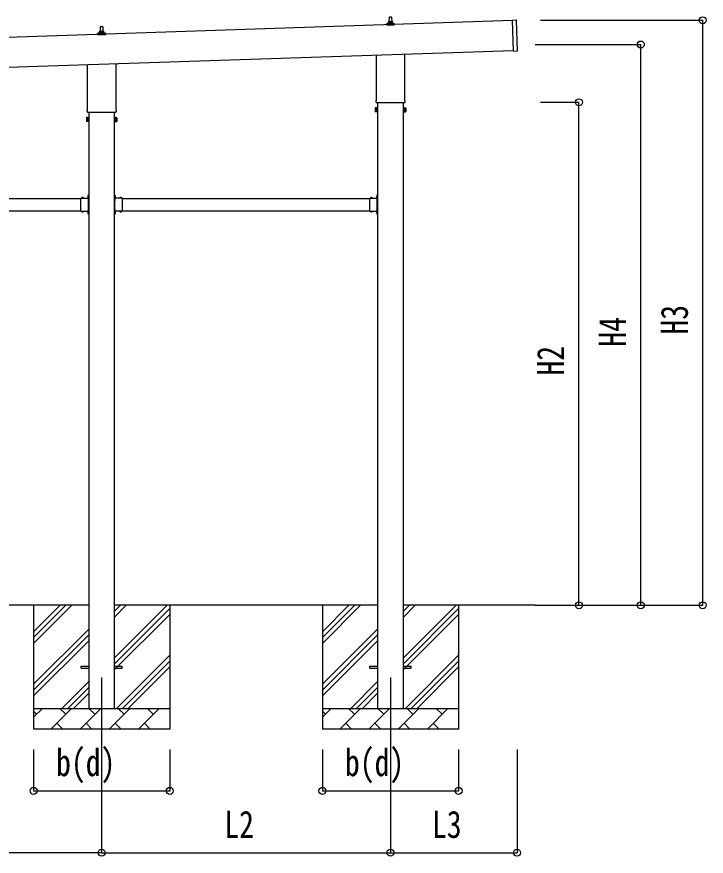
# Model space of a CAD drawing. Units: millimetres, scale not verified. Extents: x -16820 to 16820, y -11880 to 11880.
# Drawn here: x 2036 to 5377, y -8737 to -4666 of the extents above; entities that cross this region are included whole.
import ezdxf
from ezdxf.enums import TextEntityAlignment as Align

# ---------------------------------------------------------------- set-up
doc = ezdxf.new("R2010")
doc.units = ezdxf.units.MM
doc.header["$LTSCALE"] = 50
for name, color, linetype in [('0-3_YKK_12', 2, 'Continuous'), ('0-4_YKK_13', 4, 'Continuous'), ('0-5_YKK_A1', 4, 'Continuous'), ('0-6_YKK_D', 6, 'Continuous')]:
    doc.layers.add(name, color=color, linetype=linetype)
doc.styles.add('ＭＳ ゴシック', font='')
doc.styles.get('ＭＳ ゴシック').set_extended_font_data('MS Gothic')

msp = doc.modelspace()

# ---------------------------------------------------------------- linework, layer by layer
at = {"layer": '0-3_YKK_12'}
for p, q in [((2447.08, -7870), (2447.08, -8370)), ((3847.08, -7870), (3847.08, -8370))]:
    msp.add_line(p, q, dxfattribs=at)
at = {"layer": '0-4_YKK_13'}
for p, q in [((3841.08, -4690.74), (3841.81, -4667.21)), ((3842.81, -4666.24), (3851.35, -4666.24)), ((3852.35, -4667.21), (3853.08, -4690.74)), ((4437.88, -4681.7), (4456.87, -4681.06)), ((4442.88, -4831.61), (4437.88, -4681.7)), ((4462.83, -4829.95), (4457.9, -4682.03)), ((2441.08, -4737.41), (2441.81, -4713.88)), ((2442.81, -4712.91), (2451.35, -4712.91)), ((2452.35, -4713.88), (2453.08, -4737.41)), ((3828.83, -4706.24), (3828.83, -4698.53)), ((3865.33, -4706.24), (3828.83, -4706.24)), ((3829.21, -4697.74), (3864.95, -4697.74)), ((3829.59, -4697.55), (3836.31, -4695.92)), ((3836.7, -4695.74), (3857.46, -4695.74)), ((3837.08, -4694.95), (3837.08, -4690.74)), ((3838.08, -4690.74), (3856.08, -4690.74)), ((3857.08, -4694.95), (3857.08, -4690.74)), ((3864.56, -4697.55), (3857.84, -4695.92)), ((3865.33, -4706.24), (3865.33, -4698.53)), ((2428.83, -4752.91), (2428.83, -4745.19)), ((2465.33, -4752.91), (2428.83, -4752.91)), ((2429.21, -4744.41), (2464.95, -4744.41)), ((2429.59, -4744.22), (2436.31, -4742.59)), ((2436.7, -4742.41), (2457.46, -4742.41)), ((2437.08, -4741.62), (2437.08, -4737.41)), ((2438.08, -4737.41), (2456.08, -4737.41)), ((2457.08, -4741.62), (2457.08, -4737.41)), ((2464.56, -4744.22), (2457.84, -4742.59)), ((2465.33, -4752.91), (2465.33, -4745.19)), ((4442.88, -4831.61), (4461.87, -4830.98)), ((3778.78, -5070.23), (3778.78, -4850.86)), ((3915.38, -4846.3), (3915.38, -5070.23)), ((2378.78, -5116.89), (2378.78, -4897.52)), ((2515.38, -4892.97), (2515.38, -5116.89)), ((3777.08, -5079), (3777.08, -5073.5)), ((3915.02, -5082.5), (3779.14, -5082.5)), ((3917.08, -5073.5), (3917.08, -5079)), ((2377.08, -5125.67), (2377.08, -5120.17)), ((2515.02, -5129.17), (2379.14, -5129.17)), ((2517.08, -5120.17), (2517.08, -5125.67)), ((3773.08, -5108.5), (3773.84, -5107.19)), ((3773.08, -5108.5), (3773.08, -5125.5)), ((3773.08, -5125.5), (3773.84, -5126.81)), ((3780.08, -5112.09), (3773.84, -5112.09)), ((3780.08, -5121.91), (3773.84, -5121.91)), ((3780.08, -5126.81), (3773.84, -5126.81)), ((3782.58, -5126.2), (3780.08, -5126.2)), ((3911.58, -5126.2), (3914.08, -5126.2)), ((3914.08, -5112.09), (3920.32, -5112.09)), ((3914.08, -5121.91), (3920.32, -5121.91)), ((3914.08, -5126.81), (3920.32, -5126.81)), ((3921.08, -5108.5), (3920.32, -5107.19)), ((3921.08, -5125.5), (3920.32, -5126.81)), ((3921.08, -5108.5), (3921.08, -5125.5)), ((2373.08, -5155.17), (2373.84, -5153.85)), ((2373.08, -5155.17), (2373.08, -5172.17)), ((2380.08, -5158.76), (2373.84, -5158.76)), ((2380.08, -5168.57), (2373.84, -5168.57)), ((2514.08, -5158.76), (2520.32, -5158.76)), ((2514.08, -5168.57), (2520.32, -5168.57)), ((2521.08, -5155.17), (2520.32, -5153.85)), ((2521.08, -5155.17), (2521.08, -5172.17)), ((2373.08, -5172.17), (2373.84, -5173.48)), ((2380.08, -5173.48), (2373.84, -5173.48)), ((2382.58, -5172.87), (2380.08, -5172.87)), ((2511.58, -5172.87), (2514.08, -5172.87)), ((2514.08, -5173.48), (2520.32, -5173.48)), ((2521.08, -5172.17), (2520.32, -5173.48)), ((2378.88, -5537), (2384.58, -5537)), ((2382.98, -5535.87), (2380.32, -5534.55)), ((2382.12, -5532.27), (2382.28, -5532.27)), ((2382.98, -5529.5), (2384.58, -5529.5)), ((2382.98, -5546.46), (2382.98, -5529.5)), ((2382.98, -5532.97), (2382.98, -5541.04)), ((2384.58, -5534), (2382.98, -5534)), ((2382.98, -5535), (2384.58, -5535)), ((2511.18, -5529.5), (2509.58, -5529.5)), ((2509.58, -5534), (2511.18, -5534)), ((2511.18, -5535), (2509.58, -5535)), ((2515.28, -5537), (2509.58, -5537)), ((2511.18, -5546.46), (2511.18, -5529.5)), ((2511.18, -5532.97), (2511.18, -5541.04)), ((2511.18, -5535.87), (2513.84, -5534.55)), ((2512.04, -5532.27), (2511.88, -5532.27)), ((3778.88, -5537), (3784.58, -5537)), ((3782.98, -5535.87), (3780.32, -5534.55)), ((3782.12, -5532.27), (3782.28, -5532.27)), ((3782.98, -5529.5), (3784.58, -5529.5)), ((3782.98, -5546.46), (3782.98, -5529.5)), ((3782.98, -5532.97), (3782.98, -5541.04)), ((3784.58, -5534), (3782.98, -5534)), ((3782.98, -5535), (3784.58, -5535)), ((2346.58, -5555.29), (2346.58, -5544.9)), ((2346.58, -5544.9), (2382.98, -5544.9)), ((2346.58, -5597.29), (2346.58, -5556.71)), ((2349.84, -5544.04), (2349.84, -5544.2)), ((2350.54, -5544.9), (2358.61, -5544.9)), ((2353.45, -5544.9), (2352.13, -5542.24)), ((2355.7, -5544.9), (2357.03, -5542.24)), ((2359.31, -5544.04), (2359.31, -5544.2)), ((2382.58, -5546.5), (2379.58, -5546.5)), ((2382.98, -5538.13), (2380.32, -5539.45)), ((2382.12, -5541.74), (2382.28, -5541.74)), ((2382.58, -5555.29), (2382.58, -5548.5)), ((2382.58, -5597.29), (2382.58, -5556.71)), ((2382.98, -5539), (2384.58, -5539)), ((2384.58, -5540), (2382.98, -5540)), ((2511.18, -5539), (2509.58, -5539)), ((2509.58, -5540), (2511.18, -5540)), ((2511.18, -5538.13), (2513.84, -5539.45)), ((2547.58, -5544.9), (2511.18, -5544.9)), ((2511.58, -5546.5), (2514.58, -5546.5)), ((2511.58, -5555.29), (2511.58, -5548.5)), ((2511.58, -5597.29), (2511.58, -5556.71)), ((2512.04, -5541.74), (2511.88, -5541.74)), ((2534.84, -5544.04), (2534.84, -5544.2)), ((2543.61, -5544.9), (2535.54, -5544.9)), ((2538.45, -5544.9), (2537.13, -5542.24)), ((2540.7, -5544.9), (2542.03, -5542.24)), ((2544.31, -5544.04), (2544.31, -5544.2)), ((2547.58, -5555.29), (2547.58, -5544.9)), ((2547.58, -5597.29), (2547.58, -5556.71)), ((3746.58, -5555.29), (3746.58, -5544.9)), ((3746.58, -5544.9), (3782.98, -5544.9)), ((3746.58, -5597.29), (3746.58, -5556.71)), ((3749.84, -5544.04), (3749.84, -5544.2)), ((3750.54, -5544.9), (3758.61, -5544.9)), ((3753.45, -5544.9), (3752.13, -5542.24)), ((3755.7, -5544.9), (3757.03, -5542.24)), ((3759.31, -5544.04), (3759.31, -5544.2)), ((3782.58, -5546.5), (3779.58, -5546.5)), ((3782.98, -5538.13), (3780.32, -5539.45)), ((3782.12, -5541.74), (3782.28, -5541.74)), ((3782.58, -5555.29), (3782.58, -5548.5)), ((3782.58, -5597.29), (3782.58, -5556.71)), ((3782.98, -5539), (3784.58, -5539)), ((3784.58, -5540), (3782.98, -5540)), ((2346.58, -5609.1), (2346.58, -5598.71)), ((2346.58, -5609.1), (2382.98, -5609.1)), ((2349.84, -5609.96), (2349.84, -5609.8)), ((2350.54, -5609.1), (2358.61, -5609.1)), ((2353.45, -5609.1), (2352.13, -5611.76)), ((2355.7, -5609.1), (2357.03, -5611.76)), ((2359.31, -5609.96), (2359.31, -5609.8)), ((2379.58, -5607.5), (2382.58, -5607.5)), ((2382.98, -5615.87), (2380.32, -5614.55)), ((2382.98, -5618.13), (2380.32, -5619.45)), ((2382.12, -5612.27), (2382.28, -5612.27)), ((2382.58, -5605.5), (2382.58, -5598.71)), ((2382.98, -5624.5), (2382.98, -5607.54)), ((2382.98, -5612.97), (2382.98, -5621.04)), ((2382.98, -5615), (2384.58, -5615)), ((2511.18, -5615), (2509.58, -5615)), ((2511.18, -5624.5), (2511.18, -5607.54)), ((2547.58, -5609.1), (2511.18, -5609.1)), ((2511.18, -5612.97), (2511.18, -5621.04)), ((2511.18, -5615.87), (2513.84, -5614.55)), ((2511.18, -5618.13), (2513.84, -5619.45)), ((2511.58, -5605.5), (2511.58, -5598.71)), ((2514.58, -5607.5), (2511.58, -5607.5)), ((2512.04, -5612.27), (2511.88, -5612.27)), ((2534.84, -5609.96), (2534.84, -5609.8)), ((2543.61, -5609.1), (2535.54, -5609.1)), ((2538.45, -5609.1), (2537.13, -5611.76)), ((2540.7, -5609.1), (2542.03, -5611.76)), ((2544.31, -5609.96), (2544.31, -5609.8)), ((2547.58, -5609.1), (2547.58, -5598.71)), ((3746.58, -5609.1), (3746.58, -5598.71)), ((3746.58, -5609.1), (3782.98, -5609.1)), ((3749.84, -5609.96), (3749.84, -5609.8)), ((3750.54, -5609.1), (3758.61, -5609.1)), ((3753.45, -5609.1), (3752.13, -5611.76)), ((3755.7, -5609.1), (3757.03, -5611.76)), ((3759.31, -5609.96), (3759.31, -5609.8)), ((3779.58, -5607.5), (3782.58, -5607.5)), ((3782.98, -5615.87), (3780.32, -5614.55)), ((3782.98, -5618.13), (3780.32, -5619.45)), ((3782.12, -5612.27), (3782.28, -5612.27)), ((3782.58, -5605.5), (3782.58, -5598.71)), ((3782.98, -5624.5), (3782.98, -5607.54)), ((3782.98, -5612.97), (3782.98, -5621.04)), ((3782.98, -5615), (3784.58, -5615)), ((2382.12, -5621.74), (2382.28, -5621.74)), ((2382.98, -5619), (2384.58, -5619)), ((2382.98, -5624.5), (2384.58, -5624.5)), ((2511.18, -5619), (2509.58, -5619)), ((2511.18, -5624.5), (2509.58, -5624.5)), ((2512.04, -5621.74), (2511.88, -5621.74)), ((3782.12, -5621.74), (3782.28, -5621.74)), ((3782.98, -5619), (3784.58, -5619)), ((3782.98, -5624.5), (3784.58, -5624.5)), ((2347.08, -7815.5), (2384.58, -7815.5)), ((2347.08, -7824.5), (2347.08, -7815.5)), ((2509.58, -7815.5), (2547.08, -7815.5)), ((2547.08, -7824.5), (2547.08, -7815.5)), ((3747.08, -7815.5), (3784.58, -7815.5)), ((3747.08, -7824.5), (3747.08, -7815.5)), ((3909.58, -7815.5), (3947.08, -7815.5)), ((3947.08, -7824.5), (3947.08, -7815.5)), ((2347.08, -7824.5), (2384.58, -7824.5)), ((2509.58, -7824.5), (2547.08, -7824.5)), ((3747.08, -7824.5), (3784.58, -7824.5)), ((3909.58, -7824.5), (3947.08, -7824.5))]:
    msp.add_line(p, q, dxfattribs=at)
for points in [[(3780.08, -5126.81), (3780.08, -5107.19), (3773.84, -5107.19)], [(3780.08, -5126.2), (3780.08, -5107.8), (3782.58, -5107.8)], [(3914.08, -5126.2), (3914.08, -5107.8), (3911.58, -5107.8)], [(3914.08, -5126.81), (3914.08, -5107.19), (3920.32, -5107.19)], [(2380.08, -5173.48), (2380.08, -5153.85), (2373.84, -5153.85)], [(2380.08, -5172.87), (2380.08, -5154.47), (2382.58, -5154.47)], [(2514.08, -5172.87), (2514.08, -5154.47), (2511.58, -5154.47)], [(2514.08, -5173.48), (2514.08, -5153.85), (2520.32, -5153.85)], [(2384.58, -5544.5), (2384.58, -5538.5), (2384.58, -5535.5), (2384.58, -5529.5)], [(2509.58, -5544.5), (2509.58, -5538.5), (2509.58, -5535.5), (2509.58, -5529.5)], [(3784.58, -5544.5), (3784.58, -5538.5), (3784.58, -5535.5), (3784.58, -5529.5)], [(2382.58, -5548.5), (2379.58, -5548.5), (2379.58, -5544.9)], [(2511.58, -5548.5), (2514.58, -5548.5), (2514.58, -5544.9)], [(3782.58, -5548.5), (3779.58, -5548.5), (3779.58, -5544.9)], [(2382.58, -5605.5), (2379.58, -5605.5), (2379.58, -5609.1)], [(2384.58, -5624.5), (2384.58, -5618.5), (2384.58, -5615.5), (2384.58, -5609.5)], [(2509.58, -5624.5), (2509.58, -5618.5), (2509.58, -5615.5), (2509.58, -5609.5)], [(2511.58, -5605.5), (2514.58, -5605.5), (2514.58, -5609.1)], [(3782.58, -5605.5), (3779.58, -5605.5), (3779.58, -5609.1)], [(3784.58, -5624.5), (3784.58, -5618.5), (3784.58, -5615.5), (3784.58, -5609.5)]]:
    msp.add_lwpolyline(points, dxfattribs=at)
for points in [[(3782.58, -5127.5), (3782.58, -5106.5), (3784.58, -5106.5), (3784.58, -5127.5)], [(3911.58, -5127.5), (3911.58, -5106.5), (3909.58, -5106.5), (3909.58, -5127.5)], [(2382.58, -5174.17), (2382.58, -5153.17), (2384.58, -5153.17), (2384.58, -5174.17)], [(2511.58, -5174.17), (2511.58, -5153.17), (2509.58, -5153.17), (2509.58, -5174.17)]]:
    msp.add_lwpolyline(points, close=True, dxfattribs=at)
for centre, radius, start, end in [((3842.81, -4667.24), 1, 90, 178.60509), ((3851.35, -4667.24), 1, 1.39491, 90), ((4456.9, -4682.06), 1, 1.90915, 91.90915), ((2442.81, -4713.91), 1, 90, 178.60509), ((2451.35, -4713.91), 1, 1.39491, 90), ((3829.83, -4698.53), 1, 103.62699, 180), ((3836.08, -4694.95), 1, 283.62699, 0), ((3841.16, -4691.37), 4.13, 90, 171.17633), ((3838.08, -4691.74), 1, 90, 180), ((3850.41, -4690.74), 4.83, 133.60282, 180), ((3843.75, -4690.74), 4.83, 0, 46.39718), ((3852.99, -4691.37), 4.13, 8.82367, 90), ((3856.08, -4691.74), 1, 0, 90), ((3858.08, -4694.95), 1, 180, 256.37301), ((3864.33, -4698.53), 1, 0, 76.37301), ((2429.83, -4745.19), 1, 103.62699, 180), ((2436.08, -4741.62), 1, 283.62699, 0), ((2441.16, -4738.04), 4.13, 90, 171.17633), ((2438.08, -4738.41), 1, 90, 180), ((2450.41, -4737.41), 4.83, 133.60282, 180), ((2443.75, -4737.41), 4.83, 0, 46.39718), ((2452.99, -4738.04), 4.13, 8.82367, 90), ((2456.08, -4738.41), 1, 0, 90), ((2458.08, -4741.62), 1, 180, 256.37301), ((2464.33, -4745.19), 1, 0, 76.37301), ((4461.83, -4829.98), 1, 271.90915, 1.90915), ((3781.08, -5073.5), 4, 125.09963, 180), ((3781.08, -5079), 4, 180, 194.47751), ((3781.08, -5079), 4, 194.47751, 241.04498), ((3913.08, -5079), 4, 298.95502, 345.52249), ((3913.08, -5073.5), 4, 0, 54.90037), ((3913.08, -5079), 4, 345.52249, 0), ((2381.08, -5120.17), 4, 125.09963, 180), ((2381.08, -5125.67), 4, 180, 194.47751), ((2381.08, -5125.67), 4, 194.47751, 241.04498), ((2513.08, -5125.67), 4, 298.95502, 345.52249), ((2513.08, -5120.17), 4, 0, 54.90037), ((2513.08, -5125.67), 4, 345.52249, 0), ((3777.42, -5109.64), 4.34, 145.61575, 214.38425), ((3789.32, -5117), 16.24, 162.41205, 197.58795), ((3777.42, -5124.36), 4.34, 145.61575, 214.38425), ((3916.73, -5109.64), 4.34, 325.61575, 34.38425), ((3904.84, -5117), 16.24, 342.41205, 17.58795), ((3916.73, -5124.36), 4.34, 325.61575, 34.38425), ((2377.42, -5156.31), 4.34, 145.61575, 214.38425), ((2389.32, -5163.67), 16.24, 162.41205, 197.58795), ((2377.42, -5171.03), 4.34, 145.61575, 214.38425), ((2516.73, -5156.31), 4.34, 325.61575, 34.38425), ((2504.84, -5163.67), 16.24, 342.41205, 17.58795), ((2516.73, -5171.03), 4.34, 325.61575, 34.38425), ((2386.88, -5537), 7, 140.87645, 180), ((2386.88, -5537), 7, 180, 219.12355), ((2382.12, -5533.13), 0.862, 90, 140.87645), ((2382.28, -5532.97), 0.7, 0, 90), ((2511.88, -5532.97), 0.7, 90, 180), ((2512.04, -5533.13), 0.862, 39.12355, 90), ((2507.28, -5537), 7, 0, 39.12355), ((2507.28, -5537), 7, 320.87645, 0), ((3786.88, -5537), 7, 140.87645, 180), ((3786.88, -5537), 7, 180, 219.12355), ((3782.12, -5533.13), 0.862, 90, 140.87645), ((3782.28, -5532.97), 0.7, 0, 90), ((2345.88, -5556), 1, 314.427, 45.573), ((2350.54, -5544.2), 0.7, 180, 270), ((2350.71, -5544.04), 0.862, 129.12355, 180), ((2354.58, -5548.8), 7, 90, 129.12355), ((2354.58, -5548.8), 7, 50.87645, 90), ((2358.61, -5544.2), 0.7, 270, 0), ((2358.45, -5544.04), 0.862, 0, 50.87645), ((2382.12, -5540.87), 0.862, 219.12355, 270), ((2382.28, -5541.04), 0.7, 270, 0), ((2383.28, -5556), 1, 134.427, 225.573), ((2382.58, -5544.5), 2, 270, 0), ((2511.58, -5544.5), 2, 180, 270), ((2511.88, -5541.04), 0.7, 180, 270), ((2510.88, -5556), 1, 314.427, 45.573), ((2512.04, -5540.87), 0.862, 270, 320.87645), ((2535.54, -5544.2), 0.7, 180, 270), ((2535.71, -5544.04), 0.862, 129.12355, 180), ((2539.58, -5548.8), 7, 90, 129.12355), ((2539.58, -5548.8), 7, 50.87645, 90), ((2543.61, -5544.2), 0.7, 270, 0), ((2543.45, -5544.04), 0.862, 0, 50.87645), ((2548.28, -5556), 1, 134.427, 225.573), ((3745.88, -5556), 1, 314.427, 45.573), ((3750.54, -5544.2), 0.7, 180, 270), ((3750.71, -5544.04), 0.862, 129.12355, 180), ((3754.58, -5548.8), 7, 90, 129.12355), ((3754.58, -5548.8), 7, 50.87645, 90), ((3758.61, -5544.2), 0.7, 270, 0), ((3758.45, -5544.04), 0.862, 0, 50.87645), ((3782.12, -5540.87), 0.862, 219.12355, 270), ((3782.28, -5541.04), 0.7, 270, 0), ((3783.28, -5556), 1, 134.427, 225.573), ((3782.58, -5544.5), 2, 270, 0), ((2345.88, -5598), 1, 314.427, 45.573), ((2350.54, -5609.8), 0.7, 90, 180), ((2350.71, -5609.96), 0.862, 180, 230.87645), ((2354.58, -5605.2), 7, 230.87645, 270), ((2354.58, -5605.2), 7, 270, 309.12355), ((2358.61, -5609.8), 0.7, 0, 90), ((2358.45, -5609.96), 0.862, 309.12355, 0), ((2386.88, -5617), 7, 140.87645, 180), ((2386.88, -5617), 7, 180, 219.12355), ((2382.12, -5613.13), 0.862, 90, 140.87645), ((2383.28, -5598), 1, 134.427, 225.573), ((2382.28, -5612.97), 0.7, 0, 90), ((2382.58, -5609.5), 2, 0, 90), ((2511.58, -5609.5), 2, 90, 180), ((2511.88, -5612.97), 0.7, 90, 180), ((2510.88, -5598), 1, 314.427, 45.573), ((2512.04, -5613.13), 0.862, 39.12355, 90), ((2507.28, -5617), 7, 0, 39.12355), ((2507.28, -5617), 7, 320.87645, 0), ((2535.54, -5609.8), 0.7, 90, 180), ((2535.71, -5609.96), 0.862, 180, 230.87645), ((2539.58, -5605.2), 7, 230.87645, 270), ((2539.58, -5605.2), 7, 270, 309.12355), ((2543.61, -5609.8), 0.7, 0, 90), ((2543.45, -5609.96), 0.862, 309.12355, 0), ((2548.28, -5598), 1, 134.427, 225.573), ((3745.88, -5598), 1, 314.427, 45.573), ((3750.54, -5609.8), 0.7, 90, 180), ((3750.71, -5609.96), 0.862, 180, 230.87645), ((3754.58, -5605.2), 7, 230.87645, 270), ((3754.58, -5605.2), 7, 270, 309.12355), ((3758.61, -5609.8), 0.7, 0, 90), ((3758.45, -5609.96), 0.862, 309.12355, 0), ((3786.88, -5617), 7, 140.87645, 180), ((3786.88, -5617), 7, 180, 219.12355), ((3782.12, -5613.13), 0.862, 90, 140.87645), ((3783.28, -5598), 1, 134.427, 225.573), ((3782.28, -5612.97), 0.7, 0, 90), ((3782.58, -5609.5), 2, 0, 90), ((2382.12, -5620.87), 0.862, 219.12355, 270), ((2382.28, -5621.04), 0.7, 270, 0), ((2511.88, -5621.04), 0.7, 180, 270), ((2512.04, -5620.87), 0.862, 270, 320.87645), ((3782.12, -5620.87), 0.862, 219.12355, 270), ((3782.28, -5621.04), 0.7, 270, 0)]:
    msp.add_arc(centre, radius, start, end, dxfattribs=at)
at = {"layer": '0-5_YKK_A1'}
for p, q in [((4438.01, -4683.83), (-954.06, -4863.54)), ((-949.23, -5008.46), (4442.84, -4828.72)), ((3784.58, -5082.5), (3784.58, -8020)), ((3909.58, -8020), (3909.58, -5082.5)), ((2384.58, -5129.17), (2384.58, -8020)), ((2509.58, -8020), (2509.58, -5129.17)), ((1147.58, -5547), (2346.58, -5547)), ((2547.58, -5547), (3746.58, -5547)), ((1147.58, -5607), (2346.58, -5607)), ((2379.58, -5607), (2384.08, -5607)), ((2514.58, -5607), (2510.08, -5607)), ((2547.58, -5607), (3746.58, -5607)), ((3779.58, -5607), (3784.08, -5607)), ((2384.58, -7520), (1109.58, -7520)), ((2117.08, -7520), (2117.08, -8120)), ((2117.08, -7705.05), (2302.13, -7520)), ((2117.08, -7676.77), (2273.85, -7520)), ((2117.08, -7648.48), (2245.56, -7520)), ((3784.58, -7520), (2509.58, -7520)), ((2509.58, -7775.1), (2764.68, -7520)), ((2509.58, -7577.11), (2566.69, -7520)), ((2509.58, -7548.82), (2538.4, -7520)), ((2777.08, -7520), (2777.08, -8120)), ((3517.08, -7520), (3517.08, -8120)), ((3517.08, -7705.05), (3702.13, -7520)), ((3517.08, -7676.77), (3673.85, -7520)), ((3517.08, -7648.48), (3645.56, -7520)), ((4547.96, -7520), (3909.58, -7520)), ((3909.58, -7775.1), (4164.68, -7520)), ((3909.58, -7577.11), (3966.69, -7520)), ((3909.58, -7548.82), (3938.4, -7520)), ((4177.08, -7520), (4177.08, -8120)), ((2509.58, -7803.38), (2777.08, -7535.88)), ((2509.58, -7831.67), (2777.08, -7564.17)), ((3909.58, -7803.38), (4177.08, -7535.88)), ((3909.58, -7831.67), (4177.08, -7564.17)), ((2117.08, -7903.04), (2384.58, -7635.54)), ((3517.08, -7903.04), (3784.58, -7635.54)), ((2117.08, -7931.32), (2384.58, -7663.82)), ((2117.08, -7959.61), (2384.58, -7692.11)), ((3517.08, -7931.32), (3784.58, -7663.82)), ((3517.08, -7959.61), (3784.58, -7692.11)), ((2519.24, -8020), (2777.08, -7762.16)), ((3919.24, -8020), (4177.08, -7762.16)), ((2547.52, -8020), (2777.08, -7790.44)), ((3947.52, -8020), (4177.08, -7790.44)), ((2575.81, -8020), (2777.08, -7818.73)), ((3975.81, -8020), (4177.08, -7818.73)), ((2254.68, -8020), (2384.58, -7890.1)), ((3654.68, -8020), (3784.58, -7890.1)), ((2282.96, -8020), (2384.58, -7918.38)), ((3682.96, -8020), (3784.58, -7918.38)), ((2311.25, -8020), (2384.58, -7946.67)), ((3711.25, -8020), (3784.58, -7946.67)), ((2117.08, -8020), (2777.08, -8020)), ((2117.08, -8062.89), (2159.97, -8020)), ((2201.39, -8120), (2301.39, -8020)), ((2272.84, -8048.55), (2244.29, -8020)), ((2342.82, -8120), (2442.82, -8020)), ((2414.26, -8048.55), (2385.71, -8020)), ((2484.24, -8120), (2584.24, -8020)), ((2555.68, -8048.55), (2527.13, -8020)), ((2625.66, -8120), (2725.66, -8020)), ((2697.1, -8048.55), (2668.55, -8020)), ((2773.79, -8020), (2777.08, -8016.72)), ((3517.08, -8020), (4177.08, -8020)), ((3517.08, -8062.89), (3559.97, -8020)), ((3601.39, -8120), (3701.39, -8020)), ((3672.84, -8048.55), (3644.29, -8020)), ((3742.82, -8120), (3842.82, -8020)), ((3814.26, -8048.55), (3785.71, -8020)), ((3884.24, -8120), (3984.24, -8020)), ((3955.68, -8048.55), (3927.13, -8020)), ((4025.66, -8120), (4125.66, -8020)), ((4097.1, -8048.55), (4068.55, -8020)), ((4173.79, -8020), (4177.08, -8016.72)), ((2131.42, -8048.55), (2117.08, -8034.21)), ((3531.42, -8048.55), (3517.08, -8034.21)), ((2229.95, -8091.45), (2258.5, -8120)), ((2371.37, -8091.45), (2399.92, -8120)), ((2512.79, -8091.45), (2541.34, -8120)), ((2654.21, -8091.45), (2682.76, -8120)), ((3629.95, -8091.45), (3658.5, -8120)), ((3771.37, -8091.45), (3799.92, -8120)), ((3912.79, -8091.45), (3941.34, -8120)), ((4054.21, -8091.45), (4082.76, -8120)), ((2777.08, -8120), (2117.08, -8120)), ((4177.08, -8120), (3517.08, -8120))]:
    msp.add_line(p, q, dxfattribs=at)
for points in [[(2379.58, -5547), (2384.08, -5547), (2384.08, -5607)], [(2514.58, -5547), (2510.08, -5547), (2510.08, -5607)], [(3779.58, -5547), (3784.08, -5547), (3784.08, -5607)]]:
    msp.add_lwpolyline(points, dxfattribs=at)
at = {"layer": '0-6_YKK_D'}
for p, q in [((4574.11, -4682.55), (5361.26, -4682.55)), ((5360.26, -7520), (5360.26, -4682.55)), ((4548.96, -4800), (5061.26, -4800)), ((5060.26, -7520), (5060.26, -4800)), ((4574.11, -5080), (4761.26, -5080)), ((4760.26, -7520), (4760.26, -5080)), ((4548.96, -7520), (5061.26, -7520)), ((4574.11, -7520), (4761.26, -7520)), ((4574.11, -7520), (5361.26, -7520)), ((2117.08, -8220), (2117.08, -8421)), ((2447.08, -8220), (2447.08, -8721)), ((2447.08, -8220), (2447.08, -8721)), ((2777.08, -8220), (2777.08, -8421)), ((3517.08, -8220), (3517.08, -8421)), ((3847.08, -8220), (3847.08, -8721)), ((3847.08, -8220), (3847.08, -8721)), ((4177.08, -8220), (4177.08, -8421)), ((4460.26, -8220), (4460.26, -8721)), ((2117.08, -8420), (2777.08, -8420)), ((3517.08, -8420), (4177.08, -8420)), ((2447.08, -8720), (1047.08, -8720)), ((2447.08, -8720), (3847.08, -8720)), ((3847.08, -8720), (4460.26, -8720))]:
    msp.add_line(p, q, dxfattribs=at)
for centre in [(5360.26, -4682.55), (5060.26, -4800), (4760.26, -5080), (4760.26, -7520), (5060.26, -7520), (5360.26, -7520), (2117.08, -8420), (2777.08, -8420), (3517.08, -8420), (4177.08, -8420), (2447.08, -8720), (2447.08, -8720), (3847.08, -8720), (3847.08, -8720), (4460.26, -8720)]:
    msp.add_circle(centre, 17, dxfattribs=at)

# ---------------------------------------------------------------- texts
at = {"layer": '0-6_YKK_D', "style": 'ＭＳ ゴシック', "width": 0.8}
for s, p in [('H3', (5328.26, -6206.88)), ('H4', (5028.26, -6265.6)), ('H2', (4728.26, -6405.6))]:
    msp.add_text(s, height=132, rotation=90, dxfattribs=at).set_placement(p, align=Align.BOTTOM_LEFT)
for s, p in [('b(d)', (2226.28, -8388)), ('b(d)', (3626.28, -8388)), ('L2', (3041.48, -8688)), ('L3', (4048.07, -8688))]:
    msp.add_text(s, height=132, dxfattribs=at).set_placement(p, align=Align.BOTTOM_LEFT)

doc.saveas('drawing.dxf')
